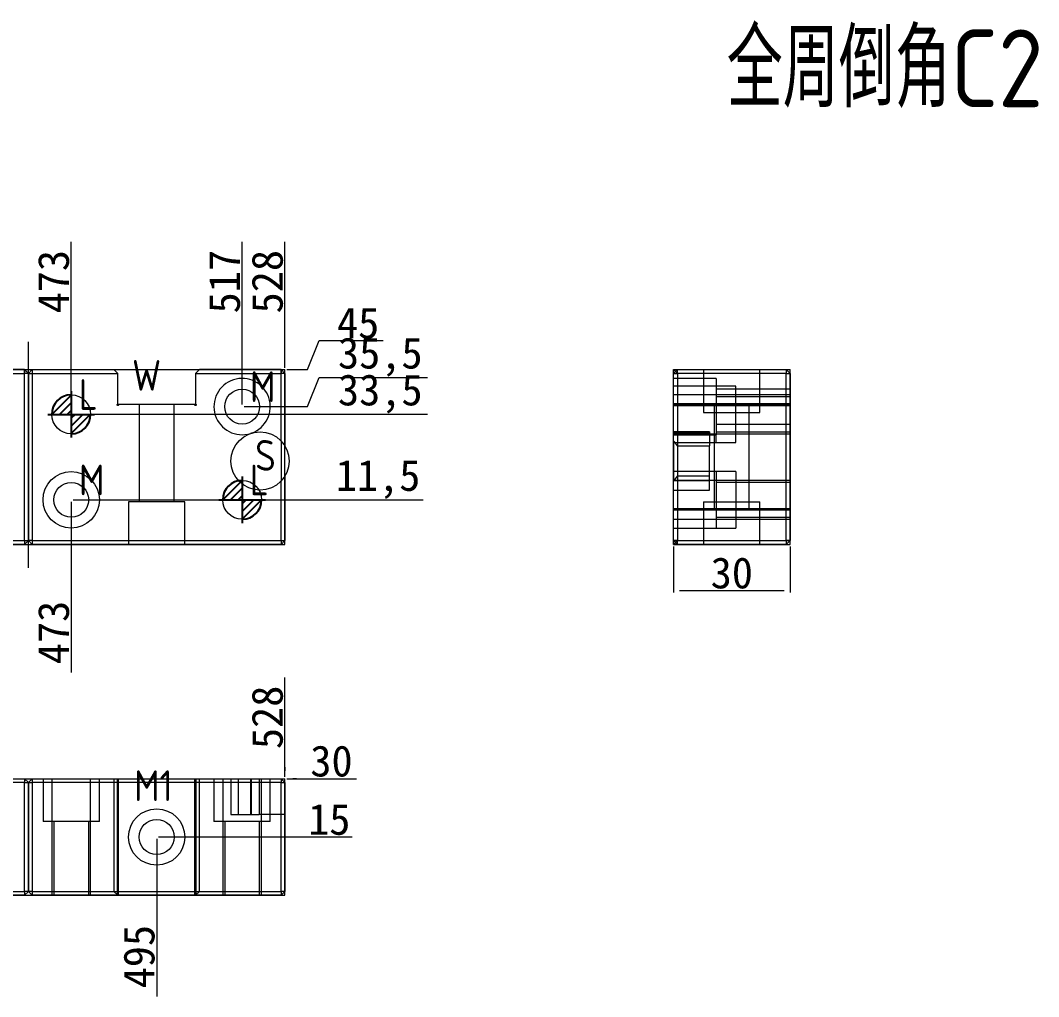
# Model space of a CAD drawing. Header units: millimetres. Extents: x 19369 to 20127, y 34147 to 34595.
# Drawn here: x 19865.3 to 20127.3, y 34344.2 to 34595.4 of the extents above; entities that cross this region are included whole.
import ezdxf

# ---------------------------------------------------------------- set-up
doc = ezdxf.new("R2010")
doc.units = ezdxf.units.MM
doc.linetypes.add('DASHED', pattern=[0])
doc.layers.add('dim', color=4, linetype='Continuous')
doc.layers.add('dim_temp', color=161, linetype='Continuous', lineweight=9)
for name, color, linetype, true_color in [('LB', 7, 'Continuous', 0xffffff), ('LP', 7, 'Continuous', 0xffffff), ('U1', 7, 'Continuous', 0xffffff)]:
    doc.layers.add(name, color=color, linetype=linetype, true_color=true_color)
doc.styles.add('_PUG_ERP', font='txt')
doc.styles.add('gbenor', font='gbenor.shx', dxfattribs={"bigfont": 'gbcbig'})
doc.dimstyles.new('_PUG_ERP', dxfattribs={"dimtxt": 8, "dimasz": 1.5, "dimexe": 0.5, "dimexo": 0.5, "dimgap": 0.5, "dimtad": 1, "dimtxsty": '_PUG_ERP', "dimblk": 'CLOSEDBLANK', "dimcen": 0, "dimclrd": 4, "dimclre": 4, "dimclrt": 3, "dimazin": 3, "dimtfac": 1, "dimtmove": 0, "dimatfit": 3, "dimldrblk": 'CLOSEDBLANK', "dimlwd": 9, "dimlwe": 9})

# ---------------------------------------------------------------- blocks, each defined once
blk = doc.blocks.new('*D1268')
at = {"layer": 'Defpoints', "color": 0}
for p in [(19878.34, 34472.01), (19945.19, 34472.01), (19405.34, 34460.51)]:
    blk.add_point(p, dxfattribs=at)
at = {"layer": 'dim_temp', "color": 4, "lineweight": 9}
for p, q in [((19878.84, 34472.01), (19939.19, 34472.01)), ((19939.19, 34472.01), (19942.19, 34472.01)), ((19942.19, 34472.01), (19968.93, 34472.01))]:
    blk.add_line(p, q, dxfattribs=at)
at = {"layer": 'dim_temp', "color": 3, "lineweight": 18, "insert": (19957.31, 34477.27), "char_height": 8, "attachment_point": 5, "style": '_PUG_ERP'}
blk.add_mtext('11,5', dxfattribs=at)
blk = doc.blocks.new('_ClosedBlank')
blk = doc.blocks.new('*D1269')
at = {"layer": 'Defpoints', "color": 0}
for p in [(19878.34, 34494.01), (19945.19, 34494.01), (19405.34, 34460.51)]:
    blk.add_point(p, dxfattribs=at)
at = {"layer": 'dim_temp', "color": 4, "lineweight": 9}
for p, q in [((19878.84, 34494.01), (19939.19, 34494.01)), ((19939.19, 34494.01), (19942.19, 34494.01)), ((19942.19, 34494.01), (19970.07, 34494.01))]:
    blk.add_line(p, q, dxfattribs=at)
at = {"layer": 'dim_temp', "color": 3, "lineweight": 18, "insert": (19957.88, 34499.27), "char_height": 8, "attachment_point": 5, "style": '_PUG_ERP'}
blk.add_mtext('33,5', dxfattribs=at)
blk = doc.blocks.new('*D1270')
at = {"layer": 'Defpoints', "color": 0}
for p in [(19945.19, 34503.49), (19922.34, 34496.01), (19405.34, 34460.51)]:
    blk.add_point(p, dxfattribs=at)
at = {"layer": 'dim_temp', "color": 4, "lineweight": 9}
for p, q in [((19939.19, 34496.01), (19942.19, 34503.49)), ((19942.19, 34503.49), (19970.07, 34503.49)), ((19922.84, 34496.01), (19939.19, 34496.01))]:
    blk.add_line(p, q, dxfattribs=at)
at = {"layer": 'dim_temp', "color": 3, "lineweight": 18, "insert": (19957.88, 34508.75), "char_height": 8, "attachment_point": 5, "style": '_PUG_ERP'}
blk.add_mtext('35,5', dxfattribs=at)
blk = doc.blocks.new('*D1271')
at = {"layer": 'Defpoints', "color": 0}
for p in [(19945.19, 34512.97), (19933.34, 34505.51), (19405.34, 34460.51)]:
    blk.add_point(p, dxfattribs=at)
at = {"layer": 'dim_temp', "color": 4, "lineweight": 9}
for p, q in [((19939.19, 34505.51), (19942.19, 34512.97)), ((19942.19, 34512.97), (19958.64, 34512.97)), ((19933.84, 34505.51), (19939.19, 34505.51))]:
    blk.add_line(p, q, dxfattribs=at)
at = {"layer": 'dim_temp', "color": 3, "lineweight": 18, "insert": (19952.17, 34517.47), "char_height": 8, "attachment_point": 5, "style": '_PUG_ERP'}
blk.add_mtext('45', dxfattribs=at)
blk = doc.blocks.new('*D1275')
at = {"layer": 'Defpoints', "color": 0}
for p in [(19878.34, 34472.01), (19405.34, 34460.51), (19878.34, 34448.66)]:
    blk.add_point(p, dxfattribs=at)
at = {"layer": 'dim_temp', "color": 4, "lineweight": 9}
for p, q in [((19878.34, 34471.51), (19878.34, 34454.66)), ((19878.34, 34454.66), (19878.34, 34451.66)), ((19878.34, 34451.66), (19878.34, 34427.58))]:
    blk.add_line(p, q, dxfattribs=at)
at = {"layer": 'dim_temp', "color": 3, "lineweight": 18, "insert": (19873.84, 34437.87), "char_height": 8, "attachment_point": 5, "rotation": 90, "style": '_PUG_ERP'}
blk.add_mtext('473', dxfattribs=at)
blk = doc.blocks.new('*D1291')
at = {"layer": 'Defpoints', "color": 0}
for p in [(19933.34, 34517.36), (19933.34, 34505.51), (19405.34, 34460.51)]:
    blk.add_point(p, dxfattribs=at)
at = {"layer": 'dim_temp', "color": 4, "lineweight": 9}
for p, q in [((19933.34, 34514.36), (19933.34, 34538.43)), ((19933.34, 34511.36), (19933.34, 34514.36)), ((19933.34, 34506.01), (19933.34, 34511.36))]:
    blk.add_line(p, q, dxfattribs=at)
at = {"layer": 'dim_temp', "color": 3, "lineweight": 18, "insert": (19928.84, 34528.14), "char_height": 8, "attachment_point": 5, "rotation": 90, "style": '_PUG_ERP'}
blk.add_mtext('528', dxfattribs=at)
blk = doc.blocks.new('*D1292')
at = {"layer": 'Defpoints', "color": 0}
for p in [(19922.34, 34517.36), (19922.34, 34496.01), (19405.34, 34460.51)]:
    blk.add_point(p, dxfattribs=at)
at = {"layer": 'dim_temp', "color": 4, "lineweight": 9}
for p, q in [((19922.34, 34514.36), (19922.34, 34538.43)), ((19922.34, 34511.36), (19922.34, 34514.36)), ((19922.34, 34496.51), (19922.34, 34511.36))]:
    blk.add_line(p, q, dxfattribs=at)
at = {"layer": 'dim_temp', "color": 3, "lineweight": 18, "insert": (19917.84, 34528.14), "char_height": 8, "attachment_point": 5, "rotation": 90, "style": '_PUG_ERP'}
blk.add_mtext('517', dxfattribs=at)
blk = doc.blocks.new('*D1293')
at = {"layer": 'Defpoints', "color": 0}
for p in [(19878.34, 34517.36), (19878.34, 34494.01), (19405.34, 34460.51)]:
    blk.add_point(p, dxfattribs=at)
at = {"layer": 'dim_temp', "color": 4, "lineweight": 9}
for p, q in [((19878.34, 34514.36), (19878.34, 34538.43)), ((19878.34, 34511.36), (19878.34, 34514.36)), ((19878.34, 34494.51), (19878.34, 34511.36))]:
    blk.add_line(p, q, dxfattribs=at)
at = {"layer": 'dim_temp', "color": 3, "lineweight": 18, "insert": (19873.84, 34528.14), "char_height": 8, "attachment_point": 5, "rotation": 90, "style": '_PUG_ERP'}
blk.add_mtext('473', dxfattribs=at)
blk = doc.blocks.new('*D1308')
at = {"layer": 'Defpoints', "color": 0}
for p in [(19900.34, 34385.25), (19938.34, 34385.25), (19405.34, 34370.25)]:
    blk.add_point(p, dxfattribs=at)
at = {"layer": 'dim_temp', "color": 4, "lineweight": 9}
for p, q in [((19900.84, 34385.25), (19932.34, 34385.25)), ((19932.34, 34385.25), (19935.34, 34385.25)), ((19935.34, 34385.25), (19950.65, 34385.25))]:
    blk.add_line(p, q, dxfattribs=at)
at = {"layer": 'dim_temp', "color": 3, "lineweight": 18, "insert": (19944.75, 34389.75), "char_height": 8, "attachment_point": 5, "style": '_PUG_ERP'}
blk.add_mtext('15', dxfattribs=at)
blk = doc.blocks.new('*D1309')
at = {"layer": 'Defpoints', "color": 0}
for p in [(19933.34, 34400.25), (19938.34, 34400.25), (19405.34, 34370.25)]:
    blk.add_point(p, dxfattribs=at)
at = {"layer": 'dim_temp', "color": 4, "lineweight": 9}
for p, q in [((19933.84, 34400.25), (19936.34, 34400.25)), ((19936.34, 34400.25), (19935.34, 34400.25)), ((19935.34, 34400.25), (19951.79, 34400.25))]:
    blk.add_line(p, q, dxfattribs=at)
at = {"layer": 'dim_temp', "color": 3, "lineweight": 18, "insert": (19945.32, 34404.75), "char_height": 8, "attachment_point": 5, "style": '_PUG_ERP'}
blk.add_mtext('30', dxfattribs=at)
blk = doc.blocks.new('*D1312')
at = {"layer": 'Defpoints', "color": 0}
for p in [(19900.34, 34385.25), (19405.34, 34370.25), (19900.34, 34365.25)]:
    blk.add_point(p, dxfattribs=at)
at = {"layer": 'dim_temp', "color": 4, "lineweight": 9}
for p, q in [((19900.34, 34384.75), (19900.34, 34371.25)), ((19900.34, 34371.25), (19900.34, 34368.25)), ((19900.34, 34368.25), (19900.34, 34344.17))]:
    blk.add_line(p, q, dxfattribs=at)
at = {"layer": 'dim_temp', "color": 3, "lineweight": 18, "insert": (19895.84, 34354.46), "char_height": 8, "attachment_point": 5, "rotation": 90, "style": '_PUG_ERP'}
blk.add_mtext('495', dxfattribs=at)
blk = doc.blocks.new('*D1321')
at = {"layer": 'Defpoints', "color": 0}
for p in [(19933.34, 34405.25), (19933.34, 34400.25), (19405.34, 34370.25)]:
    blk.add_point(p, dxfattribs=at)
at = {"layer": 'dim_temp', "color": 4, "lineweight": 9}
for p, q in [((19933.34, 34402.25), (19933.34, 34426.32)), ((19933.34, 34400.75), (19933.34, 34403.25)), ((19933.34, 34403.25), (19933.34, 34402.25))]:
    blk.add_line(p, q, dxfattribs=at)
at = {"layer": 'dim_temp', "color": 3, "lineweight": 18, "insert": (19928.84, 34416.03), "char_height": 8, "attachment_point": 5, "rotation": 90, "style": '_PUG_ERP'}
blk.add_mtext('528', dxfattribs=at)
blk = doc.blocks.new('*D1322')
at = {"layer": 'Defpoints', "color": 0}
for p in [(20033.34, 34460.51), (20063.34, 34460.51), (20063.34, 34448.66)]:
    blk.add_point(p, dxfattribs=at)
at = {"layer": 'dim_temp', "color": 4, "lineweight": 9}
for p, q in [((20033.34, 34460.01), (20033.34, 34448.16)), ((20063.34, 34460.01), (20063.34, 34448.16)), ((20034.84, 34448.66), (20061.84, 34448.66))]:
    blk.add_line(p, q, dxfattribs=at)
at = {"layer": 'dim_temp', "color": 3, "lineweight": 18, "insert": (20048.34, 34453.16), "char_height": 8, "attachment_point": 5, "style": '_PUG_ERP'}
blk.add_mtext('30', dxfattribs=at)
blk = doc.blocks.new('pg_hx_L0')
at = {"color": 230}
for p, q in [((0, 0.6), (0, -0.6)), ((-0.5, -0.003), (0, 0.497)), ((-0.3, 0), (0, 0.3)), ((-0.6, 0), (0.6, 0)), ((-0.1, 0), (0, 0.1)), ((0.5, 0.003), (0, -0.497)), ((0.1, 0), (0, -0.1)), ((0.3, 0), (0, -0.3))]:
    blk.add_line(p, q, dxfattribs=at)
for start, end in [(90, 180), (270, 0)]:
    blk.add_arc((0, 0), 0.5, start, end, dxfattribs=at)
blk = doc.blocks.new('pg_hx_LLL0')
blk.add_blockref('pg_hx_L0', (0, 0))

msp = doc.modelspace()

# ---------------------------------------------------------------- linework, layer by layer
at = {"layer": 'dim', "color": 252, "linetype": 'DASHED', "lineweight": 18, "ltscale": 0.520613}
for p, q in [((19405.34, 34505.505), (19933.34, 34505.505)), ((19933.34, 34460.505), (19933.34, 34505.505)), ((20033.34, 34505.505), (20063.34, 34505.505)), ((20033.34, 34460.505), (20033.34, 34505.505)), ((20063.34, 34460.505), (20063.34, 34505.505)), ((19405.34, 34460.505), (19933.34, 34460.505)), ((20033.34, 34460.505), (20063.34, 34460.505)), ((19405.34, 34400.245), (19933.34, 34400.245)), ((19933.34, 34370.245), (19933.34, 34400.245)), ((19405.34, 34370.245), (19933.34, 34370.245))]:
    msp.add_line(p, q, dxfattribs=at)
at = {"layer": 'dim', "lineweight": 18}
msp.add_circle((19926.94, 34481.994), 7.5, dxfattribs=at)
at = {"layer": 'LB', "color": 1, "lineweight": 18}
msp.add_line((19867.34, 34454.552), (19867.34, 34512.653), dxfattribs=at)
at = {"layer": 'LP', "color": 135, "linetype": 'DASHED', "lineweight": 13, "ltscale": 0.520613}
for p, q in [((19844.34, 34504.505), (19866.34, 34504.505)), ((19866.34, 34505.505), (19866.34, 34504.505)), ((19867.34, 34504.505), (19866.34, 34504.505)), ((19867.34, 34504.505), (19868.34, 34504.505)), ((19868.34, 34505.505), (19868.34, 34504.505)), ((19868.34, 34504.505), (19890.34, 34504.505)), ((19910.34, 34504.505), (19932.34, 34504.505)), ((19932.34, 34505.505), (19932.34, 34504.505)), ((19933.34, 34504.505), (19932.34, 34504.505)), ((20033.34, 34504.505), (20034.34, 34505.505)), ((20033.34, 34504.505), (20034.34, 34504.505)), ((20033.34, 34504.505), (20034.34, 34504.505)), ((20034.34, 34504.505), (20034.34, 34505.505)), ((20062.34, 34504.505), (20063.34, 34504.505)), ((20044.34, 34503.255), (20033.34, 34503.255)), ((20044.34, 34503.255), (20044.34, 34496.005)), ((20063.34, 34499.005), (20033.34, 34499.005)), ((20063.34, 34500.505), (20044.34, 34500.505)), ((20044.34, 34496.005), (20044.34, 34488.755)), ((20044.34, 34491.505), (20063.34, 34491.505)), ((20042.57, 34489.494), (20033.34, 34489.494)), ((20042.57, 34489.158), (20033.34, 34489.158)), ((20033.34, 34489.079), (20042.57, 34489.079)), ((20033.34, 34489.005), (20063.34, 34489.005)), ((20033.34, 34488.755), (20044.34, 34488.755)), ((20042.57, 34489.494), (20042.57, 34485.904)), ((19932.34, 34487.199), (19932.34, 34476.79)), ((20034.34, 34485.904), (20034.34, 34478.085)), ((20044.34, 34479.255), (20033.34, 34479.255)), ((20042.57, 34474.494), (20042.57, 34478.084)), ((20044.34, 34479.255), (20044.34, 34472.005)), ((20042.57, 34476.92), (20033.463, 34476.92)), ((20063.34, 34477.005), (20042.57, 34477.005)), ((20063.34, 34476.505), (20044.34, 34476.505)), ((20033.34, 34474.499), (20042.57, 34474.499)), ((20033.34, 34474.494), (20042.57, 34474.494)), ((20044.34, 34472.005), (20044.34, 34464.755)), ((20044.34, 34467.505), (20063.34, 34467.505)), ((20033.34, 34467.005), (20063.34, 34467.005)), ((20033.34, 34464.755), (20044.34, 34464.755)), ((20033.34, 34461.505), (20034.34, 34461.505)), ((20034.34, 34461.505), (20033.84, 34461.005)), ((20062.34, 34461.505), (20063.34, 34461.505)), ((19866.34, 34400.245), (19866.34, 34400.245)), ((19867.34, 34399.245), (19868.34, 34400.245)), ((19867.34, 34399.245), (19867.34, 34399.245)), ((19867.34, 34399.245), (19867.34, 34399.245)), ((19868.34, 34400.245), (19868.34, 34400.245)), ((19871.094, 34400.245), (19871.094, 34389.245)), ((19873.34, 34400.245), (19873.34, 34370.245)), ((19883.34, 34370.245), (19883.34, 34400.245)), ((19885.594, 34389.245), (19885.594, 34400.245)), ((19889.34, 34400.245), (19889.34, 34371.245)), ((19911.34, 34371.245), (19911.34, 34400.245)), ((19915.087, 34400.245), (19915.087, 34389.245)), ((19917.34, 34400.245), (19917.34, 34370.245)), ((19919.44, 34400.245), (19919.44, 34391.015)), ((19921.418, 34391.015), (19921.418, 34400.245)), ((19924.478, 34400.245), (19924.478, 34391.015)), ((19924.721, 34391.015), (19924.721, 34400.245)), ((19926.674, 34400.245), (19926.674, 34391.015)), ((19927.34, 34370.245), (19927.34, 34400.245)), ((19929.587, 34389.245), (19929.587, 34400.245)), ((19932.34, 34400.245), (19932.34, 34400.245)), ((19933.34, 34399.245), (19933.34, 34399.245)), ((19885.594, 34389.245), (19871.094, 34389.245)), ((19873.844, 34389.245), (19873.844, 34370.245)), ((19882.844, 34370.245), (19882.844, 34389.245)), ((19929.587, 34389.245), (19915.087, 34389.245)), ((19917.837, 34389.245), (19917.837, 34370.245)), ((19919.44, 34391.015), (19921.418, 34391.015)), ((19921.418, 34391.015), (19926.674, 34391.015)), ((19933.34, 34391.015), (19926.674, 34391.015)), ((19926.837, 34370.245), (19926.837, 34389.245)), ((19866.34, 34370.245), (19866.34, 34370.245)), ((19867.34, 34371.245), (19868.34, 34370.245)), ((19867.34, 34371.245), (19867.34, 34371.245)), ((19867.34, 34371.245), (19867.34, 34371.245)), ((19868.34, 34370.245), (19868.34, 34370.245)), ((19889.34, 34371.245), (19890.34, 34370.245)), ((19911.34, 34371.245), (19910.34, 34370.245)), ((19932.34, 34370.245), (19932.34, 34370.245))]:
    msp.add_line(p, q, dxfattribs=at)
at = {"layer": 'LP', "color": 135, "linetype": 'Continuous', "lineweight": 18}
for p, q in [((19866.34, 34505.505), (19845.34, 34505.505)), ((19867.34, 34504.505), (19866.34, 34505.505)), ((19866.34, 34461.505), (19866.34, 34505.505)), ((19867.34, 34504.505), (19868.34, 34505.505)), ((19867.34, 34461.505), (19867.34, 34504.505)), ((19867.34, 34504.505), (19867.34, 34461.505)), ((19868.34, 34505.505), (19889.34, 34505.505)), ((19868.34, 34505.505), (19868.34, 34461.505)), ((19932.34, 34505.505), (19911.34, 34505.505)), ((19933.34, 34504.505), (19932.34, 34505.505)), ((19932.34, 34487.199), (19932.34, 34505.505)), ((19933.34, 34504.505), (19933.34, 34485.904)), ((20033.34, 34487.199), (20033.34, 34505.505)), ((20033.34, 34505.505), (20062.34, 34505.505)), ((20034.34, 34504.505), (20033.34, 34505.505)), ((20034.34, 34504.505), (20034.34, 34485.904)), ((20062.34, 34504.505), (20034.34, 34504.505)), ((20062.34, 34505.505), (20063.34, 34504.505)), ((20062.34, 34505.505), (20062.34, 34504.505)), ((20062.34, 34461.505), (20062.34, 34504.505)), ((20062.34, 34504.505), (20063.34, 34504.505)), ((20063.34, 34504.505), (20063.34, 34461.505)), ((19933.34, 34478.084), (19933.34, 34485.904)), ((20033.34, 34487.199), (20033.34, 34476.92)), ((20034.34, 34485.904), (20042.57, 34485.904)), ((20042.57, 34478.084), (20042.57, 34485.904)), ((19933.34, 34478.084), (19933.34, 34461.505)), ((20042.57, 34478.084), (20034.34, 34478.084)), ((20034.34, 34478.084), (20034.34, 34461.505)), ((19932.34, 34461.505), (19932.34, 34476.79)), ((20033.34, 34476.92), (20033.34, 34476.79)), ((20033.463, 34476.92), (20033.34, 34476.92)), ((20033.34, 34461.505), (20033.34, 34476.79)), ((19802.34, 34461.505), (19866.34, 34461.505)), ((19866.34, 34460.505), (19802.34, 34460.505)), ((19866.34, 34461.505), (19866.34, 34460.505)), ((19866.34, 34460.505), (19867.34, 34461.505)), ((19866.34, 34461.505), (19867.34, 34461.505)), ((19868.34, 34461.505), (19867.34, 34461.505)), ((19867.34, 34461.505), (19868.34, 34460.505)), ((19868.34, 34461.505), (19868.34, 34460.505)), ((19868.34, 34461.505), (19932.34, 34461.505)), ((19932.34, 34460.505), (19868.34, 34460.505)), ((19932.34, 34461.505), (19932.34, 34460.505)), ((19932.34, 34460.505), (19933.34, 34461.505)), ((19932.34, 34461.505), (19933.34, 34461.505)), ((20033.34, 34460.505), (20033.34, 34461.506)), ((20033.34, 34461.505), (20034.34, 34460.505)), ((20033.34, 34461.505), (20034.34, 34461.505)), ((20033.84, 34461.005), (20033.34, 34460.505)), ((20034.34, 34460.505), (20033.34, 34460.505)), ((20034.34, 34460.505), (20034.34, 34461.505)), ((20034.34, 34461.505), (20062.34, 34461.505)), ((20062.34, 34460.505), (20034.34, 34460.505)), ((20062.34, 34461.505), (20062.34, 34460.505)), ((20062.34, 34460.505), (20063.34, 34461.505)), ((20062.34, 34461.505), (20063.34, 34461.505)), ((19802.34, 34400.245), (19866.34, 34400.245)), ((19866.34, 34399.245), (19802.34, 34399.245)), ((19867.34, 34399.245), (19866.34, 34400.245)), ((19866.34, 34400.245), (19866.34, 34399.245)), ((19866.34, 34400.245), (19867.34, 34399.245)), ((19866.34, 34371.245), (19866.34, 34399.245)), ((19866.34, 34399.245), (19867.34, 34399.245)), ((19868.34, 34400.245), (19867.34, 34399.245)), ((19867.34, 34371.245), (19867.34, 34399.245)), ((19867.34, 34399.245), (19868.34, 34399.245)), ((19867.34, 34399.245), (19867.34, 34371.245)), ((19868.34, 34400.245), (19868.34, 34399.245)), ((19868.34, 34400.245), (19932.34, 34400.245)), ((19868.34, 34399.245), (19868.34, 34371.245)), ((19932.34, 34399.245), (19868.34, 34399.245)), ((19932.34, 34400.245), (19933.34, 34399.245)), ((19932.34, 34400.245), (19933.34, 34399.245)), ((19932.34, 34400.245), (19932.34, 34399.245)), ((19932.34, 34399.245), (19933.34, 34399.245)), ((19932.34, 34371.245), (19932.34, 34399.245)), ((19933.34, 34391.015), (19933.34, 34399.245)), ((19933.34, 34371.245), (19933.34, 34399.245)), ((19933.34, 34399.245), (19933.34, 34391.015)), ((19933.34, 34399.245), (19933.34, 34399.245)), ((19933.34, 34399.245), (19933.34, 34371.245)), ((19802.34, 34371.245), (19866.34, 34371.245)), ((19866.34, 34370.245), (19802.34, 34370.245)), ((19867.34, 34371.245), (19866.34, 34370.245)), ((19867.34, 34371.245), (19866.34, 34371.245)), ((19866.34, 34371.245), (19866.34, 34370.245)), ((19867.34, 34371.245), (19866.34, 34370.245)), ((19867.34, 34371.245), (19868.34, 34370.245)), ((19868.34, 34371.245), (19867.34, 34371.245)), ((19868.34, 34371.245), (19868.34, 34370.245)), ((19868.34, 34371.245), (19932.34, 34371.245)), ((19932.34, 34370.245), (19868.34, 34370.245)), ((19933.34, 34371.245), (19932.34, 34370.245)), ((19932.34, 34371.245), (19932.34, 34370.245)), ((19933.34, 34371.245), (19932.34, 34370.245)), ((19933.34, 34371.245), (19932.34, 34371.245)), ((19933.34, 34371.245), (19933.34, 34371.245))]:
    msp.add_line(p, q, dxfattribs=at)
at = {"layer": 'LP', "color": 1, "linetype": 'DASHED', "lineweight": 13, "ltscale": 0.520613}
for p, q in [((20033.34, 34504.505), (20034.341, 34504.505)), ((20062.34, 34504.505), (20063.34, 34504.505)), ((20063.34, 34496.7), (20033.34, 34496.7)), ((20043.84, 34496.505), (20033.34, 34496.505)), ((20063.34, 34496.505), (20033.34, 34496.505)), ((20033.34, 34496.3), (20063.34, 34496.3)), ((20063.34, 34496.505), (20052.84, 34496.505)), ((20042.57, 34477.005), (20033.34, 34477.005)), ((20063.34, 34469.71), (20033.34, 34469.71)), ((20033.34, 34469.505), (20033.34, 34469.505)), ((20033.34, 34469.505), (20033.34, 34469.505)), ((20063.34, 34469.505), (20033.34, 34469.505)), ((20063.34, 34469.505), (20033.34, 34469.505)), ((20063.34, 34469.31), (20033.34, 34469.31)), ((20063.34, 34469.505), (20063.34, 34469.505)), ((20063.34, 34469.505), (20063.34, 34469.505)), ((20034.341, 34461.505), (20033.34, 34461.505)), ((20063.34, 34461.505), (20062.34, 34461.505)), ((19890.14, 34400.245), (19890.14, 34370.245)), ((19890.34, 34370.245), (19890.34, 34400.245)), ((19890.34, 34370.245), (19890.34, 34400.245)), ((19890.54, 34370.245), (19890.54, 34400.245)), ((19890.54, 34370.245), (19890.54, 34400.245)), ((19910.14, 34400.245), (19910.14, 34370.245)), ((19910.14, 34370.245), (19910.14, 34400.245)), ((19910.34, 34400.245), (19910.34, 34370.245)), ((19910.34, 34370.245), (19910.34, 34400.245)), ((19910.54, 34370.245), (19910.54, 34400.245))]:
    msp.add_line(p, q, dxfattribs=at)
at = {"layer": 'LP', "color": 31, "linetype": 'DASHED', "lineweight": 13, "ltscale": 0.520613}
for p, q in [((20041.09, 34505.505), (20041.09, 34494.505)), ((20055.59, 34494.505), (20055.59, 34505.505)), ((20049.34, 34501.255), (20033.34, 34501.255)), ((20049.34, 34486.755), (20049.34, 34501.255)), ((19895.84, 34496.505), (19895.84, 34471.505)), ((19904.84, 34471.505), (19904.84, 34496.505)), ((20043.84, 34496.505), (20043.84, 34471.505)), ((20049.341, 34498.505), (20044.34, 34498.505)), ((20063.34, 34498.505), (20049.34, 34498.505)), ((20052.84, 34471.505), (20052.84, 34496.505)), ((20041.09, 34494.505), (20055.59, 34494.505)), ((20044.34, 34489.505), (20049.341, 34489.505)), ((20044.34, 34486.755), (20044.34, 34488.756)), ((20049.34, 34489.505), (20063.34, 34489.505)), ((20033.34, 34486.755), (20049.34, 34486.755)), ((20049.34, 34479.255), (20044.34, 34479.255)), ((20049.34, 34479.255), (20049.34, 34472.005)), ((19893.09, 34471.505), (19893.09, 34460.505)), ((19907.59, 34471.505), (19893.09, 34471.505)), ((19907.59, 34460.505), (19907.59, 34471.505)), ((20041.09, 34471.505), (20041.09, 34460.505)), ((20041.09, 34471.505), (20048.34, 34471.505)), ((20043.84, 34471.505), (20043.84, 34469.505)), ((20048.34, 34471.505), (20055.59, 34471.505)), ((20049.34, 34472.005), (20049.34, 34464.755)), ((20052.84, 34469.505), (20052.84, 34471.505)), ((20055.59, 34460.505), (20055.59, 34471.505)), ((20044.34, 34464.755), (20049.34, 34464.755))]:
    msp.add_line(p, q, dxfattribs=at)
at = {"layer": 'LP', "color": 1, "lineweight": 18}
msp.add_lwpolyline([(19911.34, 34505.505), (19910.34, 34504.505), (19910.34, 34496.7, -2.4579345), (19910.14, 34496.505), (19890.54, 34496.505, -2.4579348), (19890.34, 34496.7), (19890.34, 34504.505), (19889.34, 34505.505)], format="xyb", dxfattribs=at)
at = {"layer": 'LP', "color": 1, "linetype": 'Continuous', "lineweight": 18}
for centre in [(19878.34, 34494.005), (19922.34, 34472.005)]:
    msp.add_circle(centre, 5, dxfattribs=at)
at = {"layer": 'LP', "color": 42, "linetype": 'Continuous', "lineweight": 18}
for centre, radius in [((19922.337, 34496.005), 4.5), ((19878.344, 34472.005), 7.25), ((19878.344, 34472.005), 4.5), ((19900.34, 34385.245), 7.25), ((19900.34, 34385.245), 4.5)]:
    msp.add_circle(centre, radius, dxfattribs=at)
at = {"layer": 'LP', "color": 135, "linetype": 'Continuous', "lineweight": 18}
msp.add_arc((19922.337, 34496.005), 7.25, 289.19441, 287.17906, dxfattribs=at)
for major_axis, start_param, end_param in [((-5.303, 5.303), 4.4753786, 4.6939376), ((-5.13, 5.471), 3.1922418, 3.4108008)]:
    msp.add_ellipse((20027.94, 34481.994), major_axis=major_axis, ratio=1, start_param=start_param, end_param=end_param, dxfattribs=at)
msp.add_open_spline([(19924.721, 34489.158), (19924.478, 34489.079)], degree=1, dxfattribs=at)

# ---------------------------------------------------------------- block references
at = {"layer": 'LP', "lineweight": 18, "ltscale": 0.520613, "xscale": 10, "yscale": 10, "zscale": 10}
for p in [(19878.34, 34494.005), (19922.34, 34472.005)]:
    msp.add_blockref('pg_hx_LLL0', p, dxfattribs=at)

# ---------------------------------------------------------------- texts
at = {"layer": 'dim', "color": 4, "lineweight": 18, "style": 'gbenor'}
for s, p in [('W', (19893.994, 34500.099)), ('M', (19924.342, 34497.185)), ('L', (19880.3, 34495.162)), ('S', (19925.681, 34479.493)), ('M', (19880.348, 34473.185)), ('L', (19924.3, 34473.162)), ('M1', (19894.53, 34394.497))]:
    msp.add_text(s, height=7.9, dxfattribs=at).set_placement(p)
at = {"layer": 'U1', "color": 3, "lineweight": 18, "style": 'gbenor'}
msp.add_text('全周倒角C2', height=20, dxfattribs=at).set_placement((20047.039, 34573.037))

# ---------------------------------------------------------------- dimensions: what is measured, and where the dimension line sits
at = {"layer": 'dim_temp', "lineweight": 18}
for feature_location, offset, dtype, origin, picture, middle in [((19933.34, 34505.505), (0, 11.85), 1, (19405.34, 34460.505), '*D1291', (19928.84, 34528.141)), ((19922.337, 34496.005), (0, 21.35), 1, (19405.34, 34460.505), '*D1292', (19917.837, 34528.141)), ((19878.34, 34494.005), (0, 23.35), 1, (19405.34, 34460.505), '*D1293', (19873.84, 34528.141)), ((19933.34, 34505.505), (11.85, 7.46), 0, (19405.34, 34460.505), '*D1271', (19952.167, 34517.465)), ((19922.337, 34496.005), (22.853, 7.48), 0, (19405.34, 34460.505), '*D1270', (19957.881, 34508.747)), ((19878.34, 34494.005), (66.85, 0), 0, (19405.34, 34460.505), '*D1269', (19957.881, 34499.267)), ((19878.344, 34472.005), (66.847, 0), 0, (19405.34, 34460.505), '*D1268', (19957.309, 34477.267)), ((19878.344, 34472.005), (0, -23.35), 1, (19405.34, 34460.505), '*D1275', (19873.843, 34437.87)), ((19933.34, 34400.245), (0, 5), 1, (19405.34, 34370.245), '*D1321', (19928.84, 34416.031)), ((19933.34, 34400.245), (5, 0), 0, (19405.34, 34370.245), '*D1309', (19945.317, 34404.745)), ((19900.34, 34385.245), (38, 0), 0, (19405.34, 34370.245), '*D1308', (19944.745, 34389.745)), ((19900.34, 34385.245), (0, -20), 1, (19405.34, 34370.245), '*D1312', (19895.84, 34354.46))]:
    dim = msp.add_ordinate_dim(feature_location=feature_location, offset=offset, dtype=dtype, origin=origin, dimstyle='_PUG_ERP', dxfattribs=at)
    dim.commit()
    dim.dimension.update_dxf_attribs({"geometry": picture, "text_midpoint": middle})
dim = msp.add_linear_dim(base=(20063.34, 34448.655), p1=(20033.34, 34460.505), p2=(20063.34, 34460.505), dimstyle='_PUG_ERP', dxfattribs=at)
dim.commit()
dim.dimension.update_dxf_attribs({"geometry": '*D1322', "text_midpoint": (20048.34, 34453.155)})

doc.saveas('drawing.dxf')
